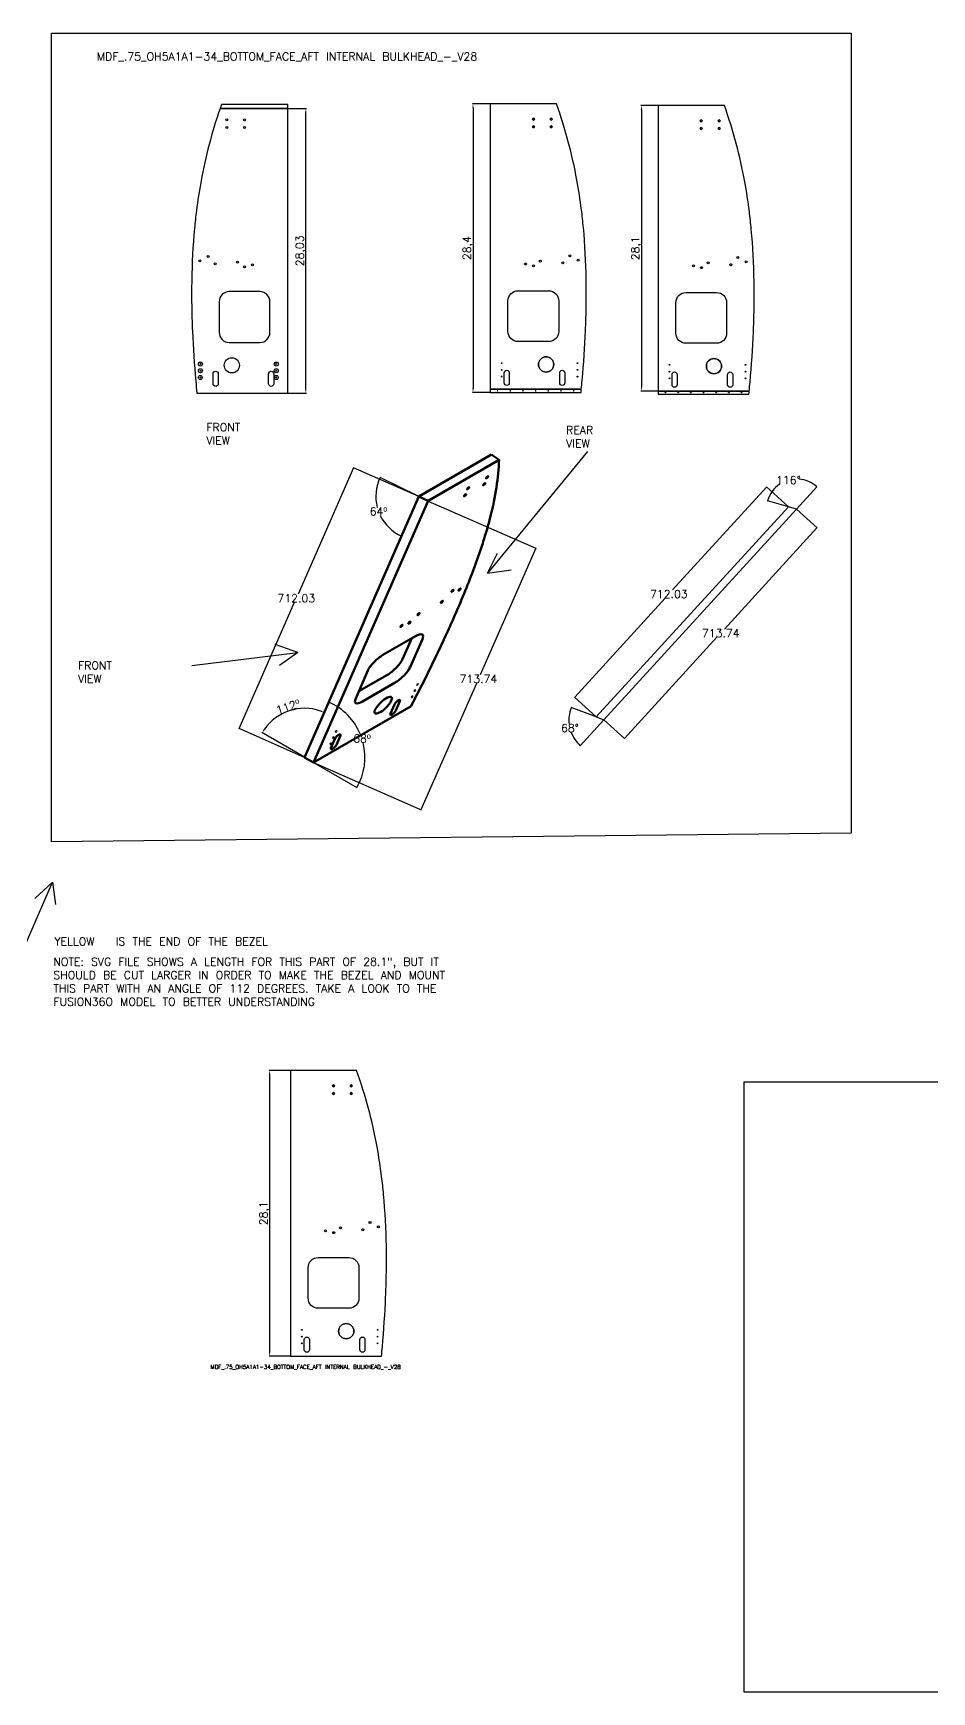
# Model space of a CAD drawing. Header units: inches. Extents: x 315 to 1225, y 14 to 674.
# Drawn here: x 696.8 to 785.3, y 26 to 189.3 of the extents above; entities that cross this region are included whole.
import ezdxf

# ---------------------------------------------------------------- set-up
doc = ezdxf.new("R2010")
doc.units = ezdxf.units.IN
doc.header["$LTSCALE"] = 0.03937
doc.header["$MEASUREMENT"] = 0
doc.layers.add('Visible', color=7, linetype='Continuous', lineweight=50)
doc.styles.get("Standard").update_dxf_attribs({"font": 'txt.shx'})
doc.dimstyles.new('ISO-25', dxfattribs={"dimtxt": 0.098425, "dimasz": 0.098425, "dimexe": 0.049213, "dimexo": 0.024606, "dimgap": 0.024606, "dimtad": 1, "dimtxsty": 'Standard', "dimcen": 0.098425, "dimadec": 0, "dimazin": 0, "dimtfac": 1, "dimtmove": 0, "dimatfit": 3, "dimfxl": 0.03937, "dimarcsym": 0})
doc.dimstyles.get("Standard").update_dxf_attribs({"dimtxt": 0.007087, "dimasz": 0.007087, "dimexe": 0.007087, "dimexo": 0.002461, "dimgap": 0.003543, "dimtad": 0, "dimtih": 1, "dimtoh": 1, "dimdec": 4, "dimzin": 0, "dimdsep": 46, "dimtxsty": 'Standard', "dimcen": 0.003543, "dimadec": 0, "dimazin": 0, "dimtfac": 1, "dimtdec": 4, "dimtofl": 0, "dimtmove": 0, "dimatfit": 3, "dimfxl": 0.03937, "dimtolj": 1, "dimtzin": 0, "dimarcsym": 0})

# ---------------------------------------------------------------- blocks, each defined once
blk = doc.blocks.new('*D14')
at = {"color": 0, "lineweight": -2, "transparency": 16777216}
for p, q in [((741.76, 182.32), (740.04, 182.32)), ((740.09, 181.92), (740.09, 154.31)), ((741.76, 153.91), (740.04, 153.91))]:
    blk.add_line(p, q, dxfattribs=at)
at = {"color": 0, "transparency": 16777216}
for points in [[(740.02, 181.92), (740.15, 181.92), (740.09, 182.32)], [(740.02, 154.31), (740.15, 154.31), (740.09, 153.91)]]:
    blk.add_solid(points, dxfattribs=at)
at = {"layer": 'Defpoints', "color": 0, "transparency": 16777216}
for p in [(741.78, 182.32), (740.09, 153.91), (741.78, 153.91)]:
    blk.add_point(p, dxfattribs=at)
at = {"color": 0, "transparency": 16777216, "insert": (739.61, 168.11), "char_height": 0.787, "attachment_point": 5, "rotation": 90}
blk.add_mtext('28,4', dxfattribs=at)
blk = doc.blocks.new('*D15')
at = {"color": 0, "lineweight": -2, "transparency": 16777216}
for p, q in [((758.29, 182.14), (756.62, 182.14)), ((756.67, 181.75), (756.67, 154.44)), ((758.29, 154.04), (756.62, 154.04))]:
    blk.add_line(p, q, dxfattribs=at)
at = {"color": 0, "transparency": 16777216}
for points in [[(756.61, 181.75), (756.74, 181.75), (756.67, 182.14)], [(756.61, 154.44), (756.74, 154.44), (756.67, 154.04)]]:
    blk.add_solid(points, dxfattribs=at)
at = {"layer": 'Defpoints', "color": 0, "transparency": 16777216}
for p in [(758.31, 182.14), (756.67, 154.04), (758.31, 154.04)]:
    blk.add_point(p, dxfattribs=at)
at = {"color": 0, "transparency": 16777216, "insert": (756.19, 168.09), "char_height": 0.787, "attachment_point": 5, "rotation": 90}
blk.add_mtext('28,1', dxfattribs=at)
blk = doc.blocks.new('*D16')
at = {"color": 3, "linetype": 'Continuous', "lineweight": -2, "transparency": 16777216}
for p, q in [((771.95, 142.42), (773.96, 140.58)), ((773.95, 140.58), (764.84, 130.61)), ((755, 119.85), (764.11, 129.82)), ((752.98, 121.68), (755, 119.84))]:
    blk.add_line(p, q, dxfattribs=at)
at = {"color": 3, "linetype": 'Continuous', "transparency": 16777216}
for points in [[(773.95, 140.58), (773.95, 140.58), (773.96, 140.58)], [(755, 119.85), (755, 119.85), (755, 119.84)]]:
    blk.add_solid(points, dxfattribs=at)
at = {"layer": 'Defpoints', "color": 0, "linetype": 'Continuous', "transparency": 16777216}
for p in [(771.94, 142.42), (773.96, 140.58), (752.98, 121.68)]:
    blk.add_point(p, dxfattribs=at)
at = {"color": 3, "linetype": 'Continuous', "transparency": 16777216, "insert": (764.48, 130.21), "char_height": 0.787, "attachment_point": 5}
blk.add_mtext('\\A1;713.74', dxfattribs=at)
blk = doc.blocks.new('*D17')
at = {"color": 3, "linetype": 'Continuous', "lineweight": -2, "transparency": 16777216}
for p, q in [((769, 144.6), (759.74, 134.47)), ((771.14, 142.66), (769, 144.61)), ((750.1, 123.92), (759.01, 133.67)), ((752.22, 121.97), (750.09, 123.92))]:
    blk.add_line(p, q, dxfattribs=at)
at = {"color": 3, "linetype": 'Continuous', "transparency": 16777216}
for points in [[(769, 144.6), (769, 144.6), (769.01, 144.61)], [(750.09, 123.92), (750.1, 123.92), (750.09, 123.92)]]:
    blk.add_solid(points, dxfattribs=at)
at = {"layer": 'Defpoints', "color": 0, "linetype": 'Continuous', "transparency": 16777216}
for p in [(771.14, 142.66), (750.09, 123.92), (752.22, 121.97)]:
    blk.add_point(p, dxfattribs=at)
at = {"color": 3, "linetype": 'Continuous', "transparency": 16777216, "insert": (759.37, 134.07), "char_height": 0.787, "attachment_point": 5}
blk.add_mtext('\\A1;712.03', dxfattribs=at)
blk = doc.blocks.new('*D18')
at = {"color": 3, "linetype": 'Continuous', "lineweight": -2, "transparency": 16777216}
for p, q in [((771.95, 142.42), (773.95, 144.62)), ((771.14, 142.66), (769.08, 143.25))]:
    blk.add_line(p, q, dxfattribs=at)
for start, end in [(47.6995, 85.2033), (124.002, 163.7178)]:
    blk.add_arc((771.94, 142.42), 2.97, start, end, dxfattribs=at)
at = {"color": 3, "linetype": 'Continuous', "transparency": 16777216}
for points in [[(773.95, 144.62), (773.94, 144.62), (773.95, 144.62)], [(769.09, 143.26), (769.09, 143.26), (769.09, 143.25)]]:
    blk.add_solid(points, dxfattribs=at)
at = {"layer": 'Defpoints', "color": 0, "linetype": 'Continuous', "transparency": 16777216}
for p in [(772.13, 145.39), (771.14, 142.66), (771.94, 142.42), (771.94, 142.42), (752.98, 121.68)]:
    blk.add_point(p, dxfattribs=at)
at = {"color": 3, "linetype": 'Continuous', "transparency": 16777216, "insert": (771.14, 145.28), "char_height": 0.787, "attachment_point": 5}
blk.add_mtext('\\A1;116°', dxfattribs=at)
blk = doc.blocks.new('*D19')
at = {"color": 3, "linetype": 'Continuous', "lineweight": -2, "transparency": 16777216}
for p, q in [((752.22, 121.97), (749.74, 122.89)), ((752.98, 121.68), (750.65, 119.13))]:
    blk.add_line(p, q, dxfattribs=at)
for start, end in [(159.6806, 186.8564), (200.4657, 227.4453)]:
    blk.add_arc((752.98, 121.68), 3.45, start, end, dxfattribs=at)
at = {"color": 3, "linetype": 'Continuous', "transparency": 16777216}
for points in [[(749.75, 122.88), (749.75, 122.88), (749.75, 122.89)], [(750.65, 119.14), (750.65, 119.14), (750.65, 119.14)]]:
    blk.add_solid(points, dxfattribs=at)
at = {"layer": 'Defpoints', "color": 0, "linetype": 'Continuous', "transparency": 16777216}
for p in [(771.94, 142.42), (749.53, 121.55), (752.22, 121.97), (752.98, 121.68), (752.98, 121.68)]:
    blk.add_point(p, dxfattribs=at)
at = {"color": 3, "linetype": 'Continuous', "transparency": 16777216, "insert": (749.63, 120.88), "char_height": 0.787, "attachment_point": 5}
blk.add_mtext('\\A1;68°', dxfattribs=at)
blk = doc.blocks.new('*D20')
at = {"color": 0, "linetype": 'Continuous', "lineweight": -2, "transparency": 16777216}
blk.add_line((734.76, 143.67), (730.95, 145.54), dxfattribs=at)
at = {"color": 3, "linetype": 'Continuous', "lineweight": -2, "transparency": 16777216}
for start, end in [(153.9583, 194.4802), (205.9159, 246.2282)]:
    blk.add_arc((734.77, 143.66), 4.25, start, end, dxfattribs=at)
at = {"color": 3, "linetype": 'Continuous', "transparency": 16777216}
for points in [[(730.95, 145.53), (730.95, 145.53), (730.95, 145.54)], [(733.05, 139.78), (733.05, 139.78), (733.06, 139.77)]]:
    blk.add_solid(points, dxfattribs=at)
at = {"layer": 'Defpoints', "color": 0, "linetype": 'Continuous', "transparency": 16777216}
for p in [(734.77, 143.66), (734.77, 143.66), (730.53, 143.32), (735.66, 143.23), (723.51, 117.99)]:
    blk.add_point(p, dxfattribs=at)
at = {"color": 0, "linetype": 'Continuous', "transparency": 16777216, "insert": (730.78, 142.2), "char_height": 0.787, "attachment_point": 5}
blk.add_mtext('\\A1;64º', dxfattribs=at)
blk = doc.blocks.new('*D21')
at = {"color": 0, "linetype": 'Continuous', "lineweight": -2, "transparency": 16777216}
blk.add_line((724.38, 117.49), (728.66, 115.02), dxfattribs=at)
for start, end in [(22.2438, 66.2554), (330.0683, 14.1734)]:
    blk.add_arc((723.51, 117.99), 5.94, start, end, dxfattribs=at)
at = {"color": 0, "linetype": 'Continuous', "transparency": 16777216}
for points in [[(725.9, 123.43), (725.9, 123.43), (725.9, 123.43)], [(728.66, 115.03), (728.66, 115.03), (728.66, 115.02)]]:
    blk.add_solid(points, dxfattribs=at)
at = {"layer": 'Defpoints', "color": 0, "linetype": 'Continuous', "transparency": 16777216}
for p in [(734.77, 143.66), (723.51, 117.99), (723.51, 117.99), (729.45, 118.21), (724.38, 117.49)]:
    blk.add_point(p, dxfattribs=at)
at = {"color": 0, "linetype": 'Continuous', "transparency": 16777216, "insert": (729.16, 119.84), "char_height": 0.787, "attachment_point": 5}
blk.add_mtext('\\A1;68º', dxfattribs=at)
blk = doc.blocks.new('*D22')
at = {"color": 0, "linetype": 'Continuous', "lineweight": -2, "transparency": 16777216}
for p, q in [((728.32, 146.48), (722.87, 134.05)), ((734.76, 143.67), (728.31, 146.49)), ((717.07, 120.82), (722.52, 133.26)), ((723.51, 117.99), (717.06, 120.82))]:
    blk.add_line(p, q, dxfattribs=at)
at = {"color": 0, "linetype": 'Continuous', "transparency": 16777216}
for points in [[(728.32, 146.48), (728.32, 146.48), (728.32, 146.49)], [(717.07, 120.82), (717.07, 120.82), (717.06, 120.82)]]:
    blk.add_solid(points, dxfattribs=at)
at = {"layer": 'Defpoints', "color": 0, "linetype": 'Continuous', "transparency": 16777216}
for p in [(728.32, 146.49), (734.77, 143.66), (723.51, 117.99)]:
    blk.add_point(p, dxfattribs=at)
at = {"color": 0, "linetype": 'Continuous', "transparency": 16777216, "insert": (722.69, 133.65), "char_height": 0.787, "attachment_point": 5}
blk.add_mtext('\\A1;712.03', dxfattribs=at)
blk = doc.blocks.new('*D23')
at = {"color": 0, "linetype": 'Continuous', "lineweight": -2, "transparency": 16777216}
for p, q in [((735.66, 143.22), (746.27, 138.57)), ((746.26, 138.57), (740.79, 126.11)), ((734.98, 112.85), (740.45, 125.31)), ((724.38, 117.49), (734.98, 112.84))]:
    blk.add_line(p, q, dxfattribs=at)
at = {"color": 0, "linetype": 'Continuous', "transparency": 16777216}
for points in [[(746.26, 138.57), (746.26, 138.57), (746.26, 138.58)], [(734.98, 112.85), (734.98, 112.85), (734.98, 112.84)]]:
    blk.add_solid(points, dxfattribs=at)
at = {"layer": 'Defpoints', "color": 0, "linetype": 'Continuous', "transparency": 16777216}
for p in [(735.66, 143.23), (724.38, 117.49), (734.98, 112.84)]:
    blk.add_point(p, dxfattribs=at)
at = {"color": 0, "linetype": 'Continuous', "transparency": 16777216, "insert": (740.62, 125.71), "char_height": 0.787, "attachment_point": 5}
blk.add_mtext('\\A1;713.74', dxfattribs=at)
blk = doc.blocks.new('*D24')
at = {"color": 0, "lineweight": -2, "transparency": 16777216}
for p, q in [((721.87, 181.86), (723.68, 181.86)), ((723.63, 154.22), (723.63, 181.46)), ((721.87, 153.82), (723.68, 153.82))]:
    blk.add_line(p, q, dxfattribs=at)
at = {"color": 0, "transparency": 16777216}
for points in [[(723.57, 181.46), (723.7, 181.46), (723.63, 181.86)], [(723.57, 154.22), (723.7, 154.22), (723.63, 153.82)]]:
    blk.add_solid(points, dxfattribs=at)
at = {"layer": 'Defpoints', "color": 0, "transparency": 16777216}
for p in [(721.85, 181.86), (723.63, 181.86), (721.85, 153.82)]:
    blk.add_point(p, dxfattribs=at)
at = {"color": 0, "transparency": 16777216, "insert": (723.15, 167.84), "char_height": 0.787, "attachment_point": 5, "rotation": 90}
blk.add_mtext('28,03', dxfattribs=at)
blk = doc.blocks.new('*D25')
at = {"color": 0, "lineweight": -2, "transparency": 16777216}
blk.add_line((723.49, 118), (719.29, 120.43), dxfattribs=at)
blk.add_arc((723.51, 117.99), 4.83, 70.998, 145.3258, dxfattribs=at)
at = {"color": 0, "transparency": 16777216}
for points in [[(725.1, 122.62), (725.06, 122.49), (725.45, 122.41)], [(719.59, 120.7), (719.48, 120.77), (719.33, 120.4)]]:
    blk.add_solid(points, dxfattribs=at)
at = {"layer": 'Defpoints', "color": 0, "transparency": 16777216}
for p in [(734.77, 143.66), (723.15, 122.81), (723.51, 117.99), (723.51, 117.99), (724.38, 117.49)]:
    blk.add_point(p, dxfattribs=at)
at = {"color": 0, "transparency": 16777216, "insert": (721.87, 122.98), "char_height": 0.787, "attachment_point": 5, "rotation": 18.1619}
blk.add_mtext('112º', dxfattribs=at)
blk = doc.blocks.new('*D26')
at = {"color": 0, "lineweight": -2, "transparency": 16777216}
for p, q in [((722.08, 87.18), (720.02, 87.18)), ((720.06, 86.78), (720.06, 59.47)), ((722.08, 59.08), (720.02, 59.08))]:
    blk.add_line(p, q, dxfattribs=at)
at = {"color": 0, "transparency": 16777216}
for points in [[(720, 86.78), (720.13, 86.78), (720.06, 87.18)], [(720, 59.47), (720.13, 59.47), (720.06, 59.08)]]:
    blk.add_solid(points, dxfattribs=at)
at = {"layer": 'Defpoints', "color": 0, "transparency": 16777216}
for p in [(722.11, 87.18), (720.06, 59.08), (722.11, 59.08)]:
    blk.add_point(p, dxfattribs=at)
at = {"color": 0, "transparency": 16777216, "insert": (719.58, 73.13), "char_height": 0.787, "attachment_point": 5, "rotation": 90}
blk.add_mtext('28,1', dxfattribs=at)

msp = doc.modelspace()

# ---------------------------------------------------------------- linework, layer by layer
for p, q in [((721.84605, 181.85729), (715.19101, 181.85729)), ((721.84605, 182.22782), (715.32094, 182.22782)), ((721.84605, 181.85729), (721.84605, 182.22782)), ((721.84605, 153.82468), (721.84605, 181.85729)), ((721.84605, 153.82468), (721.84605, 181.85729)), ((748.30829, 182.31523), (741.78318, 182.31523)), ((741.78318, 182.31523), (741.78318, 154.21511)), ((748.30829, 182.31523), (741.78318, 182.31523)), ((741.78318, 182.31523), (741.78318, 154.21511)), ((764.83631, 182.14434), (758.3112, 182.14434)), ((758.3112, 182.14434), (758.3112, 154.04422)), ((764.83631, 182.14434), (758.3112, 182.14434)), ((758.3112, 182.14434), (758.3112, 154.04422)), ((712.90754, 153.82468), (721.84605, 153.82468)), ((712.90754, 153.82468), (721.84605, 153.82468)), ((741.78318, 154.21511), (750.75276, 154.21511)), ((741.78318, 154.21511), (741.78318, 153.91209)), ((741.78318, 153.91209), (750.72169, 153.91209)), ((758.3112, 154.04422), (767.28078, 154.04422)), ((758.3112, 154.04422), (758.3112, 153.7412)), ((758.3112, 153.7412), (767.24971, 153.7412)), ((751.34607, 148.0838), (741.49993, 136.11402)), ((741.49993, 136.11402), (742.50407, 138.08733)), ((741.49993, 136.11402), (743.84718, 136.45973)), ((722.83516, 128.30972), (720.59564, 129.09306)), ((712.40173, 127.03127), (722.83516, 128.30972)), ((722.83516, 128.30972), (721.02977, 127.02798)), ((691.70972, 89.67343), (698.69521, 105.7036)), ((698.69521, 105.7036), (696.95268, 104.09342)), ((698.69521, 105.7036), (698.98004, 103.50789)), ((728.63233, 87.17723), (722.10722, 87.17723)), ((722.10722, 87.17723), (722.10722, 59.07711)), ((728.63233, 87.17723), (722.10722, 87.17723)), ((722.10722, 87.17723), (722.10722, 59.07711)), ((722.10722, 59.07711), (731.0768, 59.07711)), ((722.10722, 59.07711), (731.0768, 59.07711))]:
    msp.add_line(p, q)
for points in [[(698.58525, 189.26249), (777.32541, 189.26249), (777.32541, 110.52233), (698.58525, 109.6901)], [(752.22454, 121.96665), (752.98252, 121.6842), (771.94391, 142.42262), (771.14037, 142.65525)], [(752.22454, 121.96665), (752.98252, 121.6842), (771.94391, 142.42262), (771.14037, 142.65525)]]:
    msp.add_lwpolyline(points, close=True)
at = {"color": 2}
for points in [[(721.84605, 181.85729), (715.19101, 181.85729)], [(741.78318, 154.21511), (750.75276, 154.21511)], [(758.3112, 154.04422), (767.28078, 154.04422)]]:
    msp.add_lwpolyline(points, close=True, dxfattribs=at)
for points in [[(715.09605, 159.82468, 0.414213562), (716.09605, 158.82468), (719.09605, 158.82468, 0.414213562), (720.09605, 159.82468), (720.09605, 162.82468, 0.414213562), (719.09605, 163.82468), (716.09605, 163.82468, 0.414213562), (715.09605, 162.82468)], [(715.09605, 159.82468, 0.414213562), (716.09605, 158.82468), (719.09605, 158.82468, 0.414213562), (720.09605, 159.82468), (720.09605, 162.82468, 0.414213562), (719.09605, 163.82468), (716.09605, 163.82468, 0.414213562), (715.09605, 162.82468)], [(747.53318, 158.91209), (744.53318, 158.91209, -0.414213562), (743.53318, 159.91209), (743.53318, 162.91209, -0.414213562), (744.53318, 163.91209), (747.53318, 163.91209, -0.414213562), (748.53318, 162.91209), (748.53318, 159.91209, -0.414213562)], [(747.53318, 158.91209), (744.53318, 158.91209, -0.414213562), (743.53318, 159.91209), (743.53318, 162.91209, -0.414213562), (744.53318, 163.91209), (747.53318, 163.91209, -0.414213562), (748.53318, 162.91209), (748.53318, 159.91209, -0.414213562)], [(764.0612, 158.7412), (761.0612, 158.7412, -0.414213562), (760.0612, 159.7412), (760.0612, 162.7412, -0.414213562), (761.0612, 163.7412), (764.0612, 163.7412, -0.414213562), (765.0612, 162.7412), (765.0612, 159.7412, -0.414213562)], [(764.0612, 158.7412), (761.0612, 158.7412, -0.414213562), (760.0612, 159.7412), (760.0612, 162.7412, -0.414213562), (761.0612, 163.7412), (764.0612, 163.7412, -0.414213562), (765.0612, 162.7412), (765.0612, 159.7412, -0.414213562)], [(715.00427, 155.75187), (715.00427, 154.75187, -1), (714.50427, 154.75187), (714.50427, 155.75187, -1)], [(715.00427, 155.75187), (715.00427, 154.75187, -1), (714.50427, 154.75187), (714.50427, 155.75187, -1)], [(720.47105, 155.75187), (720.47105, 154.75187, -1), (719.97105, 154.75187), (719.97105, 155.75187, -1)], [(720.47105, 155.75187), (720.47105, 154.75187, -1), (719.97105, 154.75187), (719.97105, 155.75187, -1)], [(743.15818, 154.83927), (743.15818, 155.83927, -1), (743.65818, 155.83927), (743.65818, 154.83927, -1)], [(743.15818, 154.83927), (743.15818, 155.83927, -1), (743.65818, 155.83927), (743.65818, 154.83927, -1)], [(748.62497, 154.83927), (748.62497, 155.83927, -1), (749.12497, 155.83927), (749.12497, 154.83927, -1)], [(748.62497, 154.83927), (748.62497, 155.83927, -1), (749.12497, 155.83927), (749.12497, 154.83927, -1)], [(759.6862, 154.66839), (759.6862, 155.66839, -1), (760.1862, 155.66839), (760.1862, 154.66839, -1)], [(759.6862, 154.66839), (759.6862, 155.66839, -1), (760.1862, 155.66839), (760.1862, 154.66839, -1)], [(765.15299, 154.66839), (765.15299, 155.66839, -1), (765.65299, 155.66839), (765.65299, 154.66839, -1)], [(765.15299, 154.66839), (765.15299, 155.66839, -1), (765.65299, 155.66839), (765.65299, 154.66839, -1)], [(727.85722, 63.77409), (724.85722, 63.77409, -0.414213562), (723.85722, 64.77409), (723.85722, 67.77409, -0.414213562), (724.85722, 68.77409), (727.85722, 68.77409, -0.414213562), (728.85722, 67.77409), (728.85722, 64.77409, -0.414213562)], [(727.85722, 63.77409), (724.85722, 63.77409, -0.414213562), (723.85722, 64.77409), (723.85722, 67.77409, -0.414213562), (724.85722, 68.77409), (727.85722, 68.77409, -0.414213562), (728.85722, 67.77409), (728.85722, 64.77409, -0.414213562)], [(723.48222, 59.70127), (723.48222, 60.70127, -1), (723.98222, 60.70127), (723.98222, 59.70127, -1)], [(723.48222, 59.70127), (723.48222, 60.70127, -1), (723.98222, 60.70127), (723.98222, 59.70127, -1)], [(728.949, 59.70127), (728.949, 60.70127, -1), (729.449, 60.70127), (729.449, 59.70127, -1)], [(728.949, 59.70127), (728.949, 60.70127, -1), (729.449, 60.70127), (729.449, 59.70127, -1)]]:
    msp.add_lwpolyline(points, format="xyb", close=True)
at = {"color": 0, "linetype": 'ByBlock', "lineweight": -2}
msp.add_lwpolyline([(862.76037, 26.03273), (862.76037, 86.03273), (766.76037, 86.03273), (766.76037, 26.03273)], close=True, dxfattribs=at)
for centre, radius in [((715.84605, 180.72123), 0.095), ((715.84605, 180.72123), 0.095), ((715.84605, 179.97123), 0.095), ((715.84605, 179.97123), 0.095), ((717.59605, 180.72123), 0.095), ((717.59605, 180.72123), 0.095), ((717.59605, 179.97123), 0.095), ((717.59605, 179.97123), 0.095), ((746.03318, 180.80864), 0.095), ((746.03318, 180.05864), 0.095), ((747.78318, 180.80864), 0.095), ((747.78318, 180.05864), 0.095), ((762.5612, 180.63775), 0.095), ((762.5612, 179.88775), 0.095), ((764.3112, 180.63775), 0.095), ((764.3112, 179.88775), 0.095), ((713.18377, 166.84683), 0.09675), ((713.18377, 166.84683), 0.09675), ((714.0038, 167.27605), 0.09675), ((714.0038, 167.27605), 0.09675), ((714.69826, 166.56264), 0.09675), ((714.69826, 166.56264), 0.09675), ((716.90992, 166.73294), 0.09675), ((716.90992, 166.73294), 0.09675), ((718.37322, 166.45836), 0.09675), ((718.37322, 166.45836), 0.09675), ((745.25601, 166.54577), 0.09675), ((745.25601, 166.54577), 0.09675), ((746.71931, 166.82035), 0.09675), ((746.71931, 166.82035), 0.09675), ((748.93097, 166.65005), 0.09675), ((748.93097, 166.65005), 0.09675), ((749.62543, 167.36346), 0.09675), ((749.62543, 167.36346), 0.09675), ((750.44546, 166.93423), 0.09675), ((750.44546, 166.93423), 0.09675), ((763.24733, 166.64946), 0.09675), ((763.24733, 166.64946), 0.09675), ((765.45899, 166.47916), 0.09675), ((765.45899, 166.47916), 0.09675), ((766.15345, 167.19257), 0.09675), ((766.15345, 167.19257), 0.09675), ((766.97348, 166.76335), 0.09675), ((766.97348, 166.76335), 0.09675), ((717.58036, 166.26945), 0.09675), ((717.58036, 166.26945), 0.09675), ((746.04887, 166.35686), 0.09675), ((746.04887, 166.35686), 0.09675), ((761.78403, 166.37488), 0.09675), ((761.78403, 166.37488), 0.09675), ((762.57689, 166.18597), 0.09675), ((762.57689, 166.18597), 0.09675), ((713.25147, 156.70144), 0.2), ((713.25147, 156.70144), 0.2), ((713.25147, 156.70144), 0.03905), ((716.34605, 156.57468), 0.75), ((716.34605, 156.57468), 0.75), ((720.72105, 156.70144), 0.2), ((720.72105, 156.70144), 0.2), ((720.72105, 156.70144), 0.03905), ((742.90818, 156.78885), 0.03905), ((742.90818, 156.78885), 0.03905), ((747.28318, 156.66209), 0.75), ((750.37776, 156.78885), 0.03905), ((750.37776, 156.78885), 0.03905), ((763.8112, 156.4912), 0.75), ((713.25147, 156.03957), 0.2), ((713.25147, 156.03957), 0.2), ((713.25147, 155.3777), 0.2), ((713.25147, 155.3777), 0.2), ((713.25147, 156.03957), 0.03905), ((713.25147, 155.3777), 0.03905), ((720.72105, 156.03957), 0.2), ((720.72105, 156.03957), 0.2), ((720.72105, 155.3777), 0.2), ((720.72105, 155.3777), 0.2), ((720.72105, 156.03957), 0.03905), ((720.72105, 155.3777), 0.03905), ((742.90818, 156.12698), 0.03905), ((742.90818, 156.12698), 0.03905), ((742.90818, 155.46511), 0.03905), ((742.90818, 155.46511), 0.03905), ((750.37776, 156.12698), 0.03905), ((750.37776, 156.12698), 0.03905), ((750.37776, 155.46511), 0.03905), ((750.37776, 155.46511), 0.03905), ((759.4362, 156.61796), 0.03905), ((759.4362, 156.61796), 0.03905), ((759.4362, 155.95609), 0.03905), ((759.4362, 155.95609), 0.03905), ((759.4362, 155.29422), 0.03905), ((759.4362, 155.29422), 0.03905), ((766.90578, 156.61796), 0.03905), ((766.90578, 156.61796), 0.03905), ((766.90578, 155.95609), 0.03905), ((766.90578, 155.95609), 0.03905), ((766.90578, 155.29422), 0.03905), ((766.90578, 155.29422), 0.03905), ((726.35722, 85.67064), 0.095), ((726.35722, 84.92064), 0.095), ((728.10722, 85.67064), 0.095), ((728.10722, 84.92064), 0.095), ((729.94947, 72.22546), 0.09675), ((729.94947, 72.22546), 0.09675), ((730.7695, 71.79623), 0.09675), ((730.7695, 71.79623), 0.09675), ((725.58005, 71.40777), 0.09675), ((725.58005, 71.40777), 0.09675), ((726.37291, 71.21886), 0.09675), ((726.37291, 71.21886), 0.09675), ((727.04335, 71.68235), 0.09675), ((727.04335, 71.68235), 0.09675), ((729.25501, 71.51205), 0.09675), ((729.25501, 71.51205), 0.09675), ((727.60722, 61.52409), 0.75), ((723.23222, 61.65085), 0.03905), ((723.23222, 61.65085), 0.03905), ((723.23222, 60.98898), 0.03905), ((723.23222, 60.98898), 0.03905), ((730.7018, 61.65085), 0.03905), ((730.7018, 61.65085), 0.03905), ((730.7018, 60.98898), 0.03905), ((730.7018, 60.98898), 0.03905), ((723.23222, 60.32711), 0.03905), ((723.23222, 60.32711), 0.03905), ((730.7018, 60.32711), 0.03905), ((730.7018, 60.32711), 0.03905)]:
    msp.add_circle(centre, radius)
at = {"extrusion": (-1e-16, 0, -1)}
for centre in [(-746.03318, 180.80864), (-746.03318, 180.05864), (-747.78318, 180.80864), (-747.78318, 180.05864), (-762.5612, 180.63775), (-762.5612, 179.88775), (-764.3112, 180.63775), (-764.3112, 179.88775), (-726.35722, 85.67064), (-726.35722, 84.92064), (-728.10722, 85.67064), (-728.10722, 84.92064)]:
    msp.add_circle(centre, 0.095, dxfattribs=at)
at = {"extrusion": (-1e-16, 3e-16, -1)}
for centre in [(-747.28318, 156.66209), (-763.8112, 156.4912), (-727.60722, 61.52409)]:
    msp.add_circle(centre, 0.75, dxfattribs=at)
for centre, major_axis, ratio, start_param, end_param in [((934.77023, 166.94059), (-222.14687, -0.00057), 0.442936178, 6.127184703, 6.130995549), ((748.90943, 156.34615), (1.21759, 14.7601), 0.137093018, 4.578822012, 4.63968026), ((748.90943, 156.34615), (1.21759, 14.7601), 0.137093018, 4.578822012, 4.63968026), ((714.72539, 156.26377), (-1.21878, 14.78222), 0.137291579, 1.643709497, 1.725225731), ((714.72539, 156.26377), (-1.21878, 14.78222), 0.137291579, 1.643709497, 1.725225731), ((765.43744, 156.17527), (1.21759, 14.7601), 0.137093018, 4.578822012, 4.63968026), ((765.43744, 156.17527), (1.21759, 14.7601), 0.137093018, 4.578822012, 4.63968026), ((729.23346, 61.20815), (1.21759, 14.7601), 0.137093018, 4.578822012, 4.63968026), ((729.23346, 61.20815), (1.21759, 14.7601), 0.137093018, 4.578822012, 4.63968026)]:
    msp.add_ellipse(centre, major_axis=major_axis, ratio=ratio, start_param=start_param, end_param=end_param)
for centre in [(742.51021, 154.0636), (743.76021, 154.0636), (745.01021, 154.0636), (746.26021, 154.0636), (747.50834, 154.0636), (748.75836, 154.0636), (750.00276, 154.0636), (759.03822, 153.89271), (760.28822, 153.89271), (761.53822, 153.89271), (762.78822, 153.89271), (764.03635, 153.89271), (765.28638, 153.89271), (766.53078, 153.89271)]:
    msp.add_ellipse(centre, major_axis=(0.03907, 0), ratio=0.374606593)
for points, knots in [([(715.191, 181.85727), (714.37234, 179.49302), (713.75513, 177.13483), (713.13434, 173.75343), (712.98492, 172.78119), (712.78803, 171.21427), (712.72401, 170.62914), (712.66891, 170.044), (712.50904, 168.34644), (712.42317, 166.64018), (712.38302, 164.21125), (712.38154, 163.4845), (712.39578, 162.1625), (712.40852, 161.56661), (712.43774, 160.62392), (712.45048, 160.27584), (712.5326, 158.32546), (712.64262, 156.66727), (712.79013, 155.02002)], [-80.323652786, -80.323652786, -80.323652786, -80.323652786, -61.874060039, -61.874060039, -54.531027223, -54.531027223, -50.204693064, -50.204693064, -50.204693064, -37.653524267, -37.653524267, -32.285151972, -32.285151972, -27.861458221, -27.861458221, -25.26396408, -25.26396408, -13.487188422, -13.487188422, -13.487188422, -13.487188422]), ([(715.191, 181.85727), (714.37234, 179.49302), (713.75513, 177.13483), (713.13434, 173.75343), (712.98492, 172.78119), (712.78803, 171.21427), (712.72401, 170.62914), (712.66891, 170.044), (712.50904, 168.34644), (712.42317, 166.64018), (712.38302, 164.21125), (712.38154, 163.4845), (712.39578, 162.1625), (712.40852, 161.56661), (712.43774, 160.62392), (712.45048, 160.27584), (712.5326, 158.32546), (712.64262, 156.66727), (712.79013, 155.02002)], [-80.323652786, -80.323652786, -80.323652786, -80.323652786, -61.874060039, -61.874060039, -54.531027223, -54.531027223, -50.204693064, -50.204693064, -50.204693064, -37.653524267, -37.653524267, -32.285151972, -32.285151972, -27.861458221, -27.861458221, -25.26396408, -25.26396408, -13.487188422, -13.487188422, -13.487188422, -13.487188422]), ([(750.83911, 155.10743), (750.98662, 156.75468), (751.09663, 158.41287), (751.17875, 160.36325), (751.19149, 160.71133), (751.22071, 161.65402), (751.23345, 162.24991), (751.24769, 163.57191), (751.24621, 164.29866), (751.20607, 166.72759), (751.12019, 168.43385), (750.90522, 170.71655), (750.84121, 171.30168), (750.64431, 172.8686), (750.4949, 173.84084), (749.85091, 177.34858), (749.19194, 179.82662), (748.30829, 182.31522)], [-81.287348944, -81.287348944, -81.287348944, -81.287348944, -69.510573285, -69.510573285, -66.913079145, -66.913079145, -62.489385393, -62.489385393, -57.121013099, -57.121013099, -44.569844301, -44.569844301, -40.243510142, -40.243510142, -32.900477326, -32.900477326, -13.487188422, -13.487188422, -13.487188422, -13.487188422]), ([(750.83911, 155.10743), (750.98662, 156.75468), (751.09663, 158.41287), (751.17875, 160.36325), (751.19149, 160.71133), (751.22071, 161.65402), (751.23345, 162.24991), (751.24769, 163.57191), (751.24621, 164.29866), (751.20607, 166.72759), (751.12019, 168.43385), (750.90522, 170.71655), (750.84121, 171.30168), (750.64431, 172.8686), (750.4949, 173.84084), (749.85091, 177.34858), (749.19194, 179.82662), (748.30829, 182.31522)], [-81.287348944, -81.287348944, -81.287348944, -81.287348944, -69.510573285, -69.510573285, -66.913079145, -66.913079145, -62.489385393, -62.489385393, -57.121013099, -57.121013099, -44.569844301, -44.569844301, -40.243510142, -40.243510142, -32.900477326, -32.900477326, -13.487188422, -13.487188422, -13.487188422, -13.487188422]), ([(767.36713, 154.93654), (767.51463, 156.58379), (767.62465, 158.24198), (767.70677, 160.19236), (767.71951, 160.54044), (767.74873, 161.48314), (767.76147, 162.07902), (767.77571, 163.40102), (767.77423, 164.12777), (767.73409, 166.5567), (767.64821, 168.26296), (767.43324, 170.54566), (767.36922, 171.13079), (767.17233, 172.69772), (767.02291, 173.66995), (766.37893, 177.17769), (765.71996, 179.65573), (764.83631, 182.14433)], [-81.287348944, -81.287348944, -81.287348944, -81.287348944, -69.510573285, -69.510573285, -66.913079145, -66.913079145, -62.489385393, -62.489385393, -57.121013099, -57.121013099, -44.569844301, -44.569844301, -40.243510142, -40.243510142, -32.900477326, -32.900477326, -13.487188422, -13.487188422, -13.487188422, -13.487188422]), ([(767.36713, 154.93654), (767.51463, 156.58379), (767.62465, 158.24198), (767.70677, 160.19236), (767.71951, 160.54044), (767.74873, 161.48314), (767.76147, 162.07902), (767.77571, 163.40102), (767.77423, 164.12777), (767.73409, 166.5567), (767.64821, 168.26296), (767.43324, 170.54566), (767.36922, 171.13079), (767.17233, 172.69772), (767.02291, 173.66995), (766.37893, 177.17769), (765.71996, 179.65573), (764.83631, 182.14433)], [-81.287348944, -81.287348944, -81.287348944, -81.287348944, -69.510573285, -69.510573285, -66.913079145, -66.913079145, -62.489385393, -62.489385393, -57.121013099, -57.121013099, -44.569844301, -44.569844301, -40.243510142, -40.243510142, -32.900477326, -32.900477326, -13.487188422, -13.487188422, -13.487188422, -13.487188422]), ([(731.16314, 59.96943), (731.31065, 61.61668), (731.42067, 63.27487), (731.50279, 65.22525), (731.51553, 65.57333), (731.54475, 66.51602), (731.55749, 67.11191), (731.57173, 68.43391), (731.57025, 69.16066), (731.5301, 71.58959), (731.44423, 73.29585), (731.22926, 75.57855), (731.16524, 76.16368), (730.96835, 77.7306), (730.81893, 78.70284), (730.17495, 82.21058), (729.51597, 84.68862), (728.63233, 87.17722)], [-81.287348944, -81.287348944, -81.287348944, -81.287348944, -69.510573285, -69.510573285, -66.913079145, -66.913079145, -62.489385393, -62.489385393, -57.121013099, -57.121013099, -44.569844301, -44.569844301, -40.243510142, -40.243510142, -32.900477326, -32.900477326, -13.487188422, -13.487188422, -13.487188422, -13.487188422]), ([(731.16314, 59.96943), (731.31065, 61.61668), (731.42067, 63.27487), (731.50279, 65.22525), (731.51553, 65.57333), (731.54475, 66.51602), (731.55749, 67.11191), (731.57173, 68.43391), (731.57025, 69.16066), (731.5301, 71.58959), (731.44423, 73.29585), (731.22926, 75.57855), (731.16524, 76.16368), (730.96835, 77.7306), (730.81893, 78.70284), (730.17495, 82.21058), (729.51597, 84.68862), (728.63233, 87.17722)], [-81.287348944, -81.287348944, -81.287348944, -81.287348944, -69.510573285, -69.510573285, -66.913079145, -66.913079145, -62.489385393, -62.489385393, -57.121013099, -57.121013099, -44.569844301, -44.569844301, -40.243510142, -40.243510142, -32.900477326, -32.900477326, -13.487188422, -13.487188422, -13.487188422, -13.487188422])]:
    msp.add_open_spline(points, degree=3, knots=knots)
for points in [[(750.72169, 153.91209), (750.7322, 154.0131), (750.74255, 154.1141), (750.75276, 154.21511)], [(767.24971, 153.7412), (767.26022, 153.84221), (767.27057, 153.94322), (767.28078, 154.04422)]]:
    msp.add_open_spline(points, degree=3)
at = {"layer": 'Visible', "extrusion": (-1e-16, 0.816497, 0.57735)}
for p, q in [((734.7658, 143.66439), (741.89983, 147.78323)), ((735.66004, 143.22559), (742.65477, 147.26401)), ((723.5088, 117.9913), (734.7658, 143.66439)), ((734.7658, 143.66439), (735.66004, 143.22559)), ((735.66004, 143.22559), (724.37592, 117.49066)), ((734.43377, 129.93015), (731.21785, 128.07344)), ((733.15403, 127.66388), (734.05078, 129.70903)), ((733.89947, 126.88573), (735.10417, 129.63322)), ((729.74431, 126.5387), (728.5396, 123.79121)), ((728.84756, 124.49355), (731.68049, 126.12914)), ((729.21001, 123.49429), (732.42593, 125.351)), ((733.99107, 123.04197), (724.37592, 117.49066)), ((731.96078, 122.2967), (732.36234, 123.21253)), ((732.89833, 123.52198), (732.49676, 122.60615)), ((726.10053, 118.91329), (726.5021, 119.82912)), ((727.03809, 120.13857), (726.63652, 119.22274)), ((724.37592, 117.49066), (723.5088, 117.9913))]:
    msp.add_line(p, q, dxfattribs=at)
at = {"layer": 'Visible'}
msp.add_ellipse((470.51622, 29.551), major_axis=(336.11577, 21.05213), ratio=0.532527999, start_param=0.594653087, end_param=0.598463933, dxfattribs=at)
at = {"layer": 'Visible', "extrusion": (1e-16, -2e-16, -1)}
for centre in [(741.48688, 145.55924), (739.30975, 143.78928), (739.61092, 144.47616), (741.1857, 144.87237)]:
    msp.add_ellipse(centre, major_axis=(0.104, 0.09963), ratio=0.31903063, start_param=1.570796327, end_param=7.853981634, dxfattribs=at)
at = {"layer": 'Visible', "extrusion": (2e-16, 3e-16, -1)}
for centre in [(738.06256, 134.38591), (738.76925, 134.50034), (737.03164, 133.30275), (733.0503, 130.9328), (733.82437, 131.25049), (734.72918, 132.08991)]:
    msp.add_ellipse(centre, major_axis=(0.10592, 0.10146), ratio=0.31903063, start_param=1.570796327, end_param=7.853981634, dxfattribs=at)
at = {"layer": 'Visible', "extrusion": (2e-16, -2e-16, -1)}
for centre, start_param, end_param in [((734.0322, 129.01432), -0.915765719, 0.655030608), ((729.61158, 124.41012), 2.225826935, 3.796623261)]:
    msp.add_ellipse(centre, major_axis=(1.09473, 1.04872), ratio=0.31903063, start_param=start_param, end_param=end_param, dxfattribs=at)
at = {"layer": 'Visible', "extrusion": (0, -1e-16, -1)}
for centre, major_axis, start_param, end_param in [((730.81628, 127.15761), (1.09473, 1.04872), 3.796623261, 5.367419588), ((732.22877, 122.45143), (0.27368, 0.26218), 0.655030608, 3.796623261)]:
    msp.add_ellipse(centre, major_axis=major_axis, ratio=0.31903063, start_param=start_param, end_param=end_param, dxfattribs=at)
at = {"layer": 'Visible', "extrusion": (-1e-16, 0, -1)}
msp.add_ellipse((732.08206, 127.04497), major_axis=(1.09473, 1.04872), ratio=0.31903063, start_param=0.655030608, end_param=2.225826935, dxfattribs=at)
at = {"layer": 'Visible', "extrusion": (2e-16, 0, -1)}
msp.add_ellipse((732.82749, 126.26683), major_axis=(1.09473, 1.04872), ratio=0.31903063, start_param=0.655030608, end_param=2.225826935, dxfattribs=at)
at = {"layer": 'Visible'}
msp.add_ellipse((731.2544, 123.13565), major_axis=(0.82105, 0.78654), ratio=0.31903063, dxfattribs=at)
at = {"layer": 'Visible', "extrusion": (0, 0, -1)}
for centre in [(734.35683, 124.56083), (734.62261, 125.16699), (734.09104, 123.95467), (726.08385, 119.33172), (726.34964, 119.93788), (726.61542, 120.54404)]:
    msp.add_ellipse(centre, major_axis=(0.04275, 0.04095), ratio=0.31903063, start_param=1.570796327, end_param=7.853981634, dxfattribs=at)
at = {"layer": 'Visible', "extrusion": (1e-16, -1e-16, -1)}
for centre in [(732.63034, 123.36726), (726.77009, 119.98384)]:
    msp.add_ellipse(centre, major_axis=(0.27368, 0.26218), ratio=0.31903063, start_param=3.796623261, end_param=6.938215915, dxfattribs=at)
at = {"layer": 'Visible', "extrusion": (4e-16, -3e-16, -1)}
msp.add_ellipse((732.87082, 123.8528), major_axis=(7.43325, 14.29969), ratio=0.084886763, start_param=1.522518328, end_param=1.583376576, dxfattribs=at)
at = {"layer": 'Visible', "extrusion": (-1e-16, 1e-16, -1)}
msp.add_ellipse((726.36852, 119.06801), major_axis=(0.27368, 0.26218), ratio=0.31903063, start_param=0.655030608, end_param=3.796623261, dxfattribs=at)
at = {"layer": 'Visible'}
msp.add_open_spline([(734.44196, 123.91262), (735.26156, 125.51252), (736.04538, 127.09923), (736.91661, 128.93627), (737.07005, 129.26294), (737.47993, 130.14437), (737.73288, 130.69798), (738.27902, 131.91752), (738.56927, 132.58219), (739.50161, 134.78183), (740.09474, 136.29132), (740.78095, 138.24884), (740.9473, 138.7451), (741.36546, 140.05828), (741.59571, 140.85621), (742.31398, 143.67014), (742.60267, 145.53176), (742.65477, 147.26401)], degree=3, knots=[-81.287348944, -81.287348944, -81.287348944, -81.287348944, -69.510573285, -69.510573285, -66.913079145, -66.913079145, -62.489385393, -62.489385393, -57.121013099, -57.121013099, -44.569844301, -44.569844301, -40.243510142, -40.243510142, -32.900477326, -32.900477326, -13.487188422, -13.487188422, -13.487188422, -13.487188422], dxfattribs=at)

# ---------------------------------------------------------------- texts
for height, p in [(0.7874016, (703.05827, 186.57091)), (0.3937008, (714.24912, 57.80488))]:
    msp.add_text('MDF_.75_OH5A1A1-34_BOTTOM_FACE_AFT INTERNAL BULKHEAD_-_V28', height=height).set_placement(p)
at = {"attachment_point": 1}
for s, width, gutter_width, heights, insert, char_height in [('FRONT VIEW', 0.4201873, 0.02362, [0], (713.83528, 150.87798), 0.787402), ('REAR VIEW', 0.4201873, 0.02362, [0], (749.2559, 150.59527), 0.787402), ('FRONT VIEW', 0.4201873, 0.02362, [0], (701.20292, 127.44034), 0.787402), ('IS THE END OF THE BEZEL', 20.818012, 0, [0.0309], (704.91705, 100.2729), 0.7874016), ('NOTE: SVG FILE SHOWS A LENGTH FOR THIS PART OF 28.1", BUT IT SHOULD BE CUT LARGER IN ORDER TO MAKE THE BEZEL AND MOUNT THIS PART WITH AN ANGLE OF 112 DEGREES. TAKE A LOOK TO THE FUSION36O MODEL TO BETTER UNDERSTANDING ', 42.2939766, 0.02362, [0], (698.77308, 98.27603), 0.78740157)]:
    msp.add_mtext_dynamic_manual_height_columns(s, width=width, gutter_width=gutter_width, heights=heights, dxfattribs=dict(at, insert=insert, char_height=char_height))
at = {"color": 2, "insert": (698.87879, 100.2729), "char_height": 0.787402, "attachment_point": 1}
msp.add_mtext_dynamic_manual_height_columns('YELLOW', width=0.4201873, gutter_width=0.02362, heights=[0], dxfattribs=at)

# ---------------------------------------------------------------- dimensions: what is measured, and where the dimension line sits
at = {"color": 3}
for base, p1, p2, picture, middle in [((723.63298, 181.85729), (721.84605, 153.82468), (721.84605, 181.85729), '*D24', (723.14906, 167.84098)), ((740.08904, 153.91209), (741.78318, 182.31523), (741.78318, 153.91209), '*D14', (739.60512, 168.11366)), ((756.67175, 154.04422), (758.3112, 182.14434), (758.3112, 154.04422), '*D15', (756.18783, 168.09428)), ((720.06444, 59.07711), (722.10722, 87.17723), (722.10722, 59.07711), '*D26', (719.58052, 73.12717))]:
    dim = msp.add_linear_dim(base=base, p1=p1, p2=p2, angle=90, dimstyle='ISO-25', override={"dimscale": 1, "dimtxt": 0.787402, "dimasz": 0.393701}, dxfattribs=at)
    dim.commit()
    dim.dimension.update_dxf_attribs({"geometry": picture, "text_midpoint": middle})
at = {"color": 3, "linetype": 'Continuous'}
for p1, p2, distance, text, picture, middle in [((723.5088, 117.9913), (734.7658, 143.66439), 7.03741, '712.03', '*D22', (722.69224, 133.65384)), ((735.66004, 143.22559), (724.37592, 117.49066), 11.57653, '713.74', '*D23', (740.6201, 125.70937))]:
    dim = msp.add_aligned_dim(p1=p1, p2=p2, distance=distance, text=text, dimstyle='Standard', override={"dimscale": 1, "dimtxt": 0.787402}, dxfattribs=at)
    dim.commit()
    dim.dimension.update_dxf_attribs({"geometry": picture, "text_midpoint": middle})
for base, line1, text, override, picture, middle in [((730.53152, 143.31753), ((734.7658, 143.66439), (735.66004, 143.22559)), '64º', {"dimscale": 1, "dimtxt": 0.787402, "dimclrd": 3}, '*D20', (730.77592, 142.20484)), ((729.44751, 118.20988), ((724.37592, 117.49066), (723.5088, 117.9913)), '68º', {"dimscale": 1, "dimtxt": 0.787402}, '*D21', (729.15546, 119.84366))]:
    dim = msp.add_angular_dim_2l(base=base, line1=line1, line2=((723.5088, 117.9913), (734.7658, 143.66439)), text=text, dimstyle='Standard', override=override, dxfattribs=at)
    dim.commit()
    dim.dimension.update_dxf_attribs({"geometry": picture, "text_midpoint": middle})
at = {"linetype": 'Continuous'}
for base, line1, picture, middle in [((772.13436, 145.38918), ((771.94391, 142.42262), (771.14037, 142.65525)), '*D18', (771.13907, 145.28426)), ((749.53483, 121.54997), ((752.22454, 121.96665), (752.98252, 121.6842)), '*D19', (749.62844, 120.87506))]:
    dim = msp.add_angular_dim_2l(base=base, line1=line1, line2=((752.98252, 121.6842), (771.94391, 142.42262)), dimstyle='Standard', override={"dimscale": 1, "dimtxt": 0.787402, "dimclrd": 3, "dimclre": 3, "dimclrt": 3}, dxfattribs=at)
    dim.commit()
    dim.dimension.update_dxf_attribs({"geometry": picture, "text_midpoint": middle})
at = {"color": 3}
dim = msp.add_angular_dim_2l(base=(723.15393, 122.80551), line1=((724.37592, 117.49066), (723.5088, 117.9913)), line2=((723.5088, 117.9913), (734.7658, 143.66439)), text='112º', dimstyle='ISO-25', override={"dimscale": 1, "dimtxt": 0.787402, "dimasz": 0.393701}, dxfattribs=at)
dim.commit()
dim.dimension.update_dxf_attribs({"geometry": '*D25', "text_midpoint": (721.87374, 122.97555)})
at = {"linetype": 'Continuous'}
dim = msp.add_linear_dim(base=(750.09079, 123.91756), p1=(771.14037, 142.65525), p2=(752.22454, 121.96665), angle=227.5629572, text='712.03', dimstyle='Standard', override={"dimscale": 1, "dimtxt": 0.787402, "dimclrd": 3, "dimclre": 3, "dimclrt": 3}, dxfattribs=at)
dim.commit()
dim.dimension.update_dxf_attribs({"geometry": '*D17', "text_midpoint": (759.37457, 134.07141), "dimtype": 161})
dim = msp.add_aligned_dim(p1=(752.98252, 121.6842), p2=(771.94391, 142.42262), distance=-2.72732, text='713.74', dimstyle='Standard', override={"dimscale": 1, "dimtxt": 0.787402, "dimclrd": 3, "dimclre": 3, "dimclrt": 3}, dxfattribs=at)
dim.commit()
dim.dimension.update_dxf_attribs({"geometry": '*D16', "text_midpoint": (764.47603, 130.21307)})

doc.saveas('drawing.dxf')
